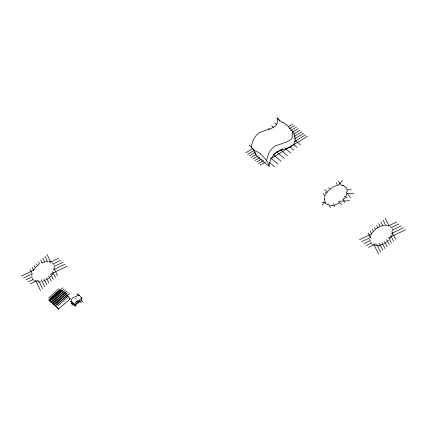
<?xml version="1.0" encoding="UTF-8"?>
<svg xmlns="http://www.w3.org/2000/svg" width="427" height="427" viewBox="0 0 427 427"><rect width="100%" height="100%" fill="white"/><g stroke="black" fill="none" stroke-linecap="round" stroke-linejoin="round"><path stroke-width="0.64" d="M31.742 275.575L31.747 276.034M54.704 267.564L54.704 268.033M324.499 200.978L324.306 199.51M324.306 199.147L324.488 197.562M347.268 191.499L347.162 190.068M369.851 239.248L369.851 239.707M72.04 303.314A2.525 0.55 49.1 0 0 70.914 301.313L71.464 299.402L72.553 297.993A2.946 2.338 -23.9 0 1 73.172 297.587L76.908 296.066A1.66 1.318 -23.9 0 0 77.196 295.719L77.362 294.011A3.09 0.673 49.1 0 0 77.911 294.582L78.669 295.169M81.205 297.416A2.834 0.619 49.1 0 1 81.808 298.788L81.626 300.48A1.66 1.318 -23.9 0 1 81.338 300.832L77.607 302.348A2.946 2.338 -23.9 0 0 76.988 302.759L75.899 304.168L75.323 306.084A2.834 0.619 49.1 0 0 74.73 304.723L75.296 302.802L76.385 301.393A2.946 2.338 -23.9 0 1 77.004 300.987L80.735 299.466A1.66 1.318 -23.9 0 0 81.023 299.113L81.189 297.411A3.128 0.678 49.1 0 0 79.438 295.527M286.48 124.833A12.751 2.775 49.1 0 1 292.474 131.468A11.027 2.402 49.1 0 1 294.438 134.783L294.502 134.964A11.972 2.605 49.1 0 1 294.897 136.918L295.238 140.782L294.24 143.755A6.645 5.279 -23.9 0 1 293.093 145.153L289.244 147.411L278.158 151.238A11.775 9.357 -23.9 0 0 275.682 152.866C271.716 156.133 269.789 161.209 269.026 166.162A48.875 10.638 49.1 0 1 255.592 154.766A12.618 2.749 49.1 0 0 255.629 154.323L254.743 151.895L252.346 148.425A12.869 2.802 49.1 0 0 251.289 147.107C252.053 142.154 253.974 137.078 257.945 133.811A11.775 9.357 -23.9 0 1 260.422 132.178L271.508 128.356L275.351 126.098A6.645 5.279 -23.9 0 0 276.504 124.7L277.401 122.389L277.176 117.873L277.518 118.252A12.65 2.754 49.1 0 0 278.623 119.405L281.452 121.967L282.781 122.501M255.586 154.761L255.794 153.565M269.015 166.151A11.972 2.605 49.1 0 0 268.626 164.208L268.53 163.995A11.027 2.402 49.1 0 0 266.597 160.701C267.382 155.754 269.288 150.672 273.264 147.411A11.775 9.357 -23.9 0 1 275.741 145.778L286.827 141.951L290.67 139.693A6.645 5.279 -23.9 0 0 291.822 138.295L292.821 135.327L292.49 131.468M72.078 302.642L71.966 303.234A12.218 2.658 49.1 0 0 75.328 306.084M346.777 194.221L345.881 196.313M370.342 236.526L370.737 235.48M391.927 235.368L392.322 234.322M325.187 195.379L326.297 193.308M33.733 269.741L35.185 267.814M52.025 274.753L52.713 273.766M345.278 197.333L343.826 199.26M371.842 233.414L373.294 231.487M390.134 238.421L390.822 237.439M322.342 205.035L325.278 201.448M338.296 185.569L342.497 180.445M71.005 303.73L72.35 302.279M75.488 298.9L76.385 297.934M51.267 275.687L49.591 277.374M327.744 191.387L330.301 188.964M74.015 306.1L79.561 300.688M81.408 298.884L82.331 297.977M36.001 266.939L36.861 266.128M374.111 230.612L374.965 229.801M387.7 241.047L388.554 240.236M71.741 305.268L73.69 303.458M48.299 300.192L62.705 287.729M49.308 300.587L61.034 290.376L63.34 291.406L65.512 293.05A4.046 0.881 49.1 0 1 66.185 293.717L68.357 296.349A16.119 3.507 49.1 0 1 69.286 297.63L70.135 298.959L58.35 309.127C57.741 307.173 41.675 294.972 53.77 303.202A4.046 0.881 49.1 0 1 54.442 303.869L56.615 306.506A16.119 3.507 49.1 0 1 57.549 307.782L58.392 309.111M49.383 300.672L61.125 290.515L61.515 290.824M49.66 301.345L64.066 288.887M51.021 302.503L65.427 290.04M52.382 303.656L66.788 291.198M53.743 304.814L68.155 292.351M55.11 305.967L69.516 293.509M386.814 241.783L385.778 242.563M37.854 265.3L38.777 264.612M47.669 278.89L48.598 278.207M375.963 228.973L376.886 228.285M331.341 188.184L332.334 187.533M245.877 152.781L253.227 148.276M288.273 126.792L292.794 124.022M247.692 154.323L254.476 150.165M289.522 128.682L294.614 125.559M249.507 155.86L255.165 152.396M290.776 130.566L296.429 127.102M251.327 157.403L256.413 154.286M292.591 132.108L298.243 128.644M253.142 158.945L258.228 155.823M293.84 133.993L300.058 130.182M254.956 160.483L260.043 157.366M294.529 136.229L301.878 131.724M256.771 162.025L261.863 158.908M294.646 138.807L303.693 133.267M258.591 163.568L263.678 160.445M273.285 154.558L282.898 148.665M294.203 141.737L305.508 134.804M260.406 165.105L265.493 161.988M270.579 158.871L307.323 136.346M45.62 280.139L46.676 279.541M339.235 203.108L334.779 205.061M377.879 227.639L380.041 226.507M383.729 243.806L384.786 243.214M21.35 276.05L33.92 270.056M50.082 262.349L58.462 258.351M23.618 277.977L31.998 273.979M52.953 263.987L60.73 260.278M25.892 279.898L32.473 276.76M54.026 266.485L63.004 262.205M28.161 281.825L33.546 279.258M53.3 269.837L65.272 264.126M30.429 283.752L37.613 280.325M50.781 274.049L67.541 266.053M359.459 239.723L371.431 234.012M388.191 226.022L396.571 222.024M361.728 241.65L370.705 237.364M391.057 227.66L398.839 223.951M363.996 243.571L370.583 240.433M392.13 230.158L401.108 225.872M366.27 245.498L371.655 242.931M391.41 233.51L403.382 227.799M368.538 247.425L375.723 243.998M388.89 237.722L405.65 229.726M41.931 262.835L44.232 262.018M43.378 281.121L44.515 280.667M334.496 186.407L336.796 185.585M382.624 244.34L379.032 245.445M381.183 226.054L382.341 225.686M70.135 298.959L69.366 298.302M282.818 122.49L284.072 122.928L286.49 124.876M330.215 205.499L332.473 205.488M45.529 261.73L46.66 261.57M384.647 225.259L383.505 225.419M40.923 281.777L39.791 281.937M332.35 205.504L333.615 205.328M377.895 245.605L379.16 245.429M322.198 202.355L325.454 202.152M339.107 201.309L349.516 200.663M376.801 245.658L375.264 245.53M38.692 281.985L37.154 281.857M325.171 192.625L327.146 192.705M346.201 193.447L354.084 193.751M386.392 225.205L387.513 225.339M48.795 261.575L49.409 261.666M332.777 186.829L334.053 187.042M346.196 189.076L351.309 189.935M78.835 295.158L79.443 295.543M72.36 302.465L72.974 302.855A3.128 0.678 49.1 0 1 74.714 304.718M342.331 185.307L343.409 185.628M341.968 185.238L342.438 185.329M49.292 261.644L49.772 261.74M76.951 301.782L79.347 302.583M72.195 302.476L71.442 301.889A3.09 0.673 49.1 0 1 70.893 301.318M343.708 185.75L345.827 187.266M328.16 205.013L327.861 204.896M343.308 185.59L343.799 185.788M327.771 204.859L325.561 203.161M328.566 187.827L330.877 189.054M344.162 196.121L347.055 197.658M390.129 226.31L390.87 226.86M52.019 262.637L52.761 263.192M70.85 301.222L71.885 301.937M75.003 304.077L76.556 305.15M372.451 244.484L371.736 243.934M34.347 280.811L33.626 280.261M274.758 122.976L276.765 124.684M294.838 140.013L300.362 144.7M271.556 125.746L273.563 127.449M293.146 144.064L297.16 147.47M268.353 128.516L269.357 129.37M289.944 146.829L293.957 150.24M284.734 147.897L290.76 153.01M280.528 149.813L287.558 155.78M276.322 151.729L284.355 158.545M273.12 154.499L281.153 161.315M270.921 158.123L277.95 164.085M249.144 145.132L251.658 147.262M269.229 162.169L274.753 166.856M58.387 288.817L68.464 297.368M57.319 289.741L67.397 298.292M56.252 290.664L66.329 299.215M55.184 291.588L65.262 300.138M54.117 292.511L64.194 301.062M53.049 293.434L63.127 301.985M51.982 294.358L62.059 302.908M50.914 295.281L60.997 303.832M49.847 296.205L59.929 304.755M48.779 297.128L58.862 305.679M324.669 189.641L327.605 192.193M338.371 201.56L341.797 204.538M81.135 300.389L83.025 302.044M260.609 154.11C258.362 151.446 254.668 151.804 252.741 148.639A12.65 2.754 49.1 0 1 251.636 147.486L251.289 147.107M79.369 300.955L81.199 302.69M345.865 187.309L346.601 188.387M325.299 202.809L325.55 203.145M338.221 181.027L341.354 185.281M346.046 191.664L350.743 198.048M279.226 120.521L278.228 119.192A12.869 2.802 49.1 0 0 277.171 117.873M279.455 120.841L279.68 121.161M53.845 264.484L54.25 265.279M32.201 278.223L32.601 279.023M392.103 228.413L392.354 228.952M77.025 301.659L78.232 304.013M385.143 218.176L388.944 225.824M391.869 231.712L395.669 239.36M383.008 220.022L385.933 225.91M390.609 235.32L393.534 241.207M380.873 221.869L382.918 225.99M388.767 237.754L391.399 243.054M378.738 223.716L380.201 226.657M386.632 239.6L389.264 244.895M376.603 225.563L378.066 228.504M384.497 241.447L387.129 246.742M374.468 227.41L375.637 229.763M382.074 242.707L384.999 248.589M372.333 229.256L373.508 231.61M379.352 243.374L382.864 250.435M370.204 231.103L371.661 234.044M376.635 244.047L380.729 252.282M368.069 232.945L370.406 237.652M373.625 244.127L378.594 254.129M47.034 254.508L50.834 262.157M53.759 268.039L57.56 275.687M44.899 256.349L47.824 262.237M52.505 271.647L55.425 277.534M42.764 258.196L44.814 262.317M50.658 274.086L53.295 279.381M40.629 260.043L42.092 262.984M48.529 275.927L51.16 281.228M38.494 261.89L39.668 264.244M46.394 277.774L49.025 283.069M36.364 263.737L37.533 266.09M43.965 279.034L46.89 284.916M34.229 265.583L35.398 267.937M41.248 279.701L44.755 286.763M32.094 267.43L33.557 270.371M38.526 280.374L42.62 288.609M29.959 269.277L32.297 273.979M35.516 280.454L40.485 290.456M323.33 193.442L325.054 196.922M328.491 203.876L330.498 207.933M370.487 242.29L370.305 241.895M336.412 182.596L337.656 185.617M342.886 198.32L344.632 202.553M333.54 203.546L334.741 206.593M392.781 230.692L392.813 231.14M324.306 199.041L324.306 199.606M77.383 294.006A2.525 0.55 49.1 0 1 78.488 295.762M81.797 298.777A12.218 2.658 49.1 0 1 81.327 298.43M294.918 136.944A48.875 10.638 49.1 0 1 294.304 136.501M260.593 154.067A12.751 2.775 49.1 0 1 266.592 160.701"/></g></svg>
